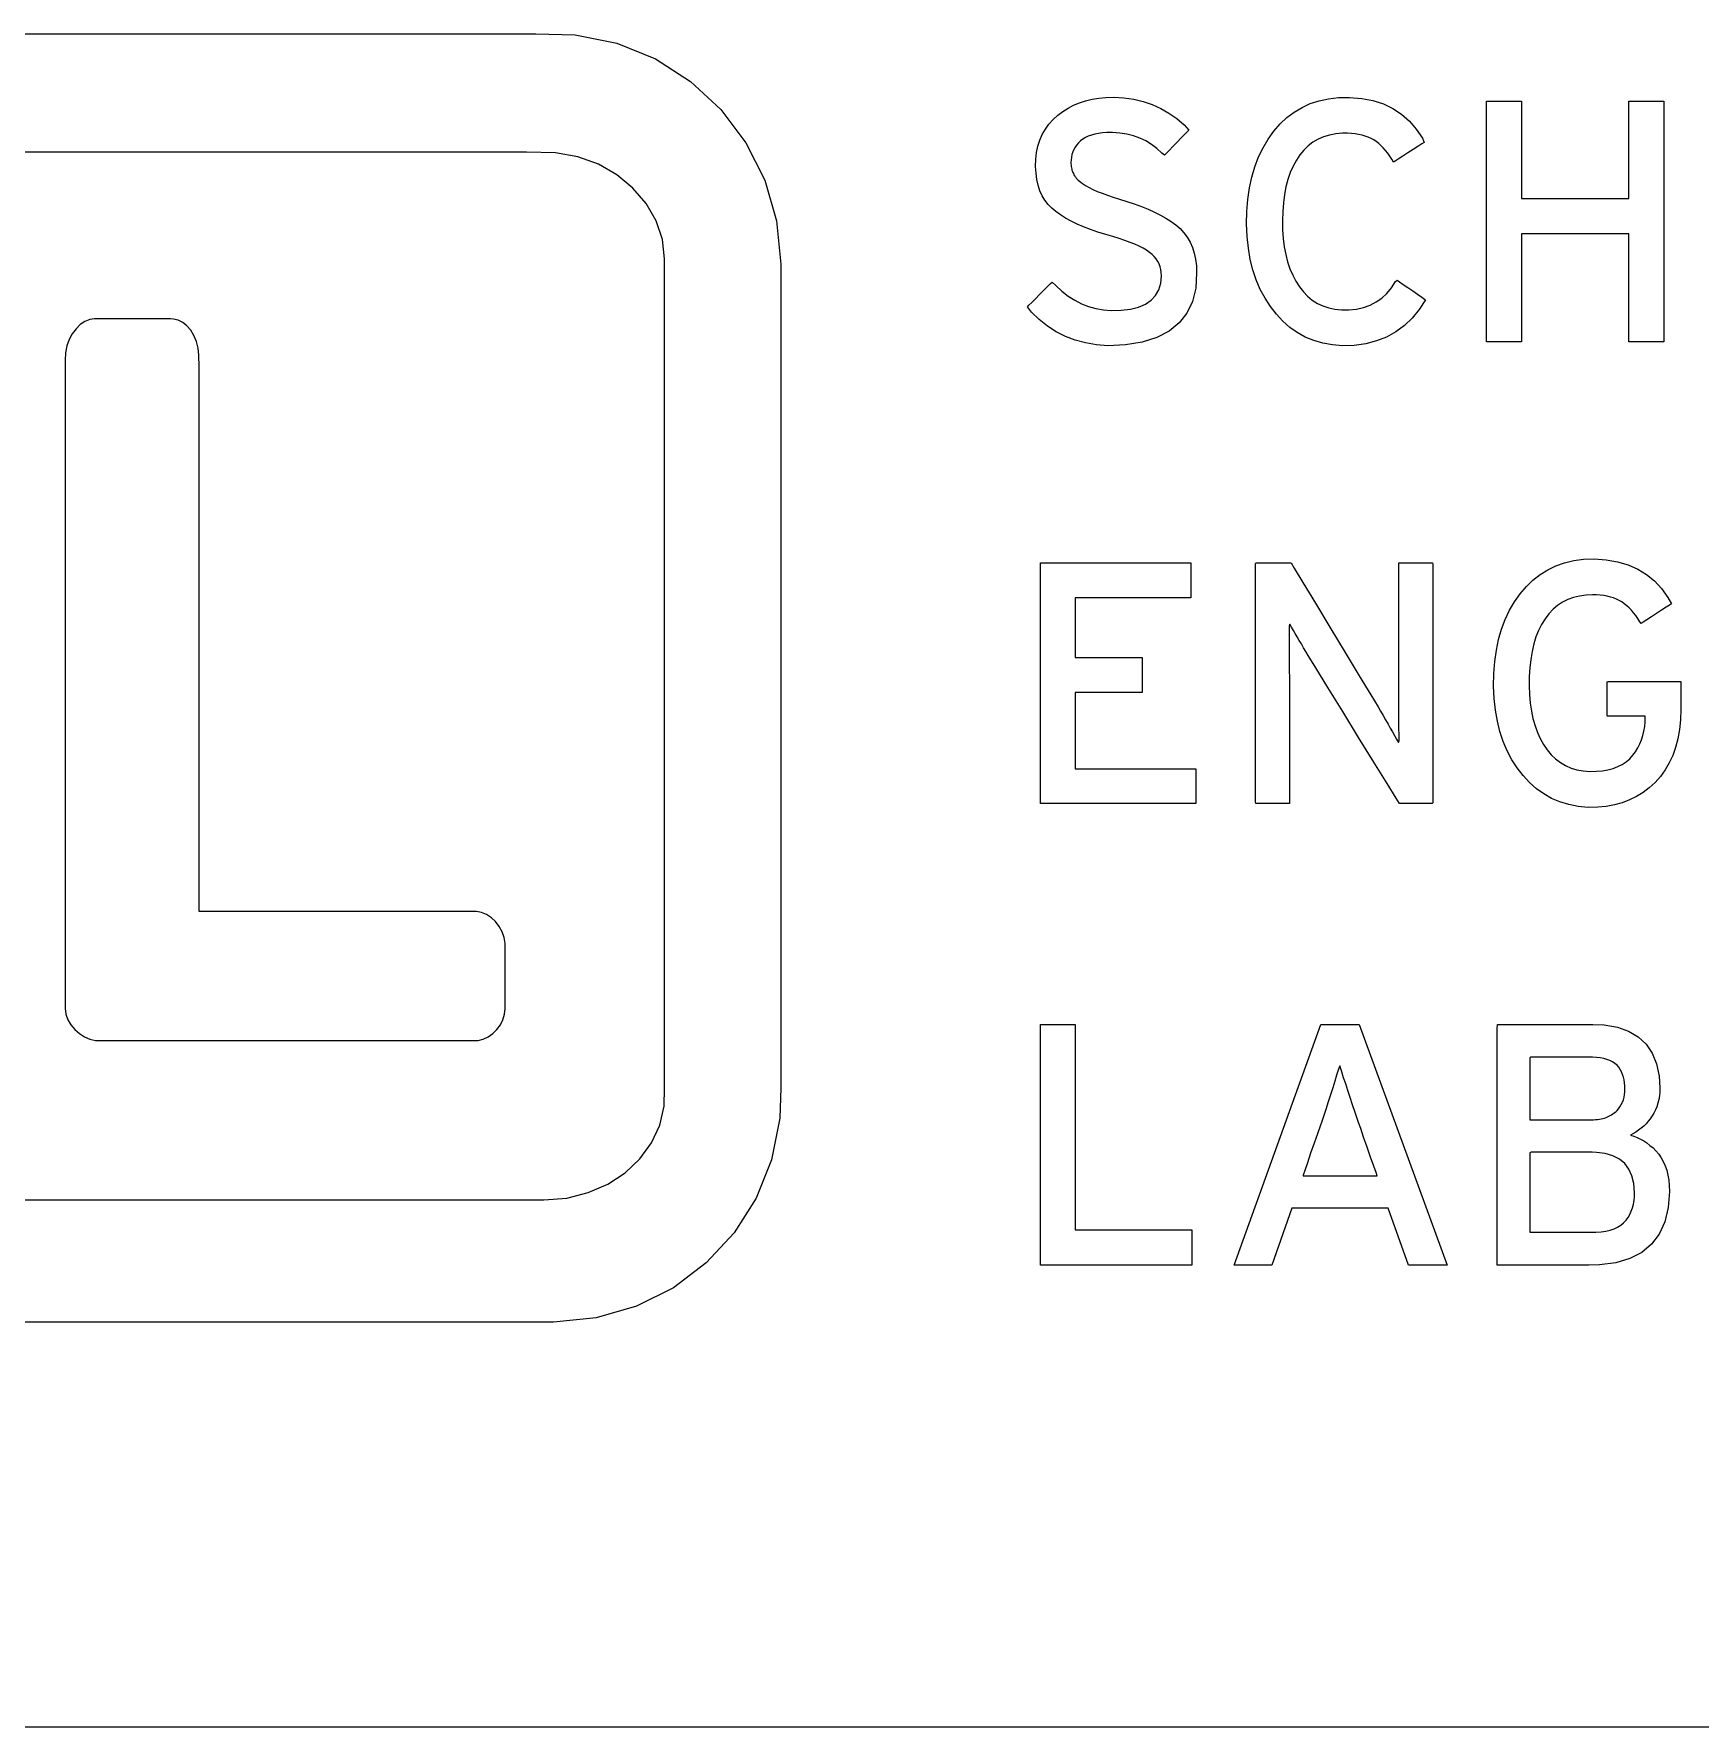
# Model space of a CAD drawing. Extents: x 1 to 47.7, y 0.2 to 35.
# Drawn here: x 20.274 to 20.837, y 16.929 to 17.501 of the extents above; entities that cross this region are included whole.
import ezdxf

# ---------------------------------------------------------------- set-up
doc = ezdxf.new("R2010")
doc.units = 0
doc.header["$MEASUREMENT"] = 0
doc.layers.add('4_2__4U__FRONT_PANEL_W_24_', color=7, linetype='CONTINUOUS')
doc.layers.add('5_1___24__TARGET_LEDS___12', color=7, linetype='CONTINUOUS')

msp = doc.modelspace()

# ---------------------------------------------------------------- linework, layer by layer
at = {"layer": '4_2__4U__FRONT_PANEL_W_24_'}
for points in [[(20.22902, 17.50087), (20.32496, 17.50087), (20.40045, 17.50087), (20.4438, 17.50087), (20.45709, 17.50051), (20.47117, 17.49771), (20.48425, 17.49238), (20.49606, 17.4848), (20.50633, 17.47526), (20.51479, 17.46403), (20.52116, 17.45141), (20.52519, 17.43766), (20.52659, 17.42308), (20.52659, 17.41231), (20.52659, 17.38368), (20.52659, 17.34269), (20.52659, 17.29482), (20.52659, 17.24558), (20.52659, 17.20046), (20.52659, 17.16496), (20.52659, 17.14458), (20.52623, 17.13441), (20.52348, 17.12033), (20.51825, 17.10729), (20.5108, 17.09557), (20.50141, 17.08541), (20.49033, 17.07706), (20.47786, 17.07079), (20.46424, 17.06684), (20.44976, 17.06546), (20.42687, 17.06546), (20.36599, 17.06546), (20.27881, 17.06546), (20.17702, 17.06546)], [(20.81322, 17.39674), (20.81322, 17.43327), (20.7769, 17.43327), (20.7769, 17.39674), (20.7651, 17.39674), (20.7651, 17.47814), (20.7769, 17.47814), (20.7769, 17.44519), (20.81322, 17.44519), (20.81322, 17.47814), (20.82502, 17.47814), (20.82502, 17.39674), (20.81322, 17.39674)], [(20.17798, 17.10672), (20.27821, 17.10672), (20.36405, 17.10672), (20.424, 17.10672), (20.44654, 17.10672), (20.45427, 17.10736), (20.46153, 17.10919), (20.46816, 17.11208), (20.47402, 17.11593), (20.47899, 17.12061), (20.48292, 17.12599), (20.48568, 17.13197), (20.48712, 17.13841), (20.48731, 17.1446), (20.48731, 17.1651), (20.48731, 17.20082), (20.48731, 17.24622), (20.48731, 17.29577), (20.48731, 17.34393), (20.48731, 17.38518), (20.48731, 17.41398), (20.48731, 17.42481), (20.48657, 17.43141), (20.48445, 17.4377), (20.48109, 17.44353), (20.47663, 17.44876), (20.47119, 17.45324), (20.46493, 17.45682), (20.45797, 17.45935), (20.45046, 17.46069), (20.44066, 17.46086), (20.39798, 17.46086), (20.32365, 17.46086), (20.22917, 17.46086)], [(20.61433, 17.24069), (20.61433, 17.3221), (20.66514, 17.3221), (20.66514, 17.31029), (20.62613, 17.31029), (20.62613, 17.29005), (20.64878, 17.29005), (20.64878, 17.27825), (20.62613, 17.27825), (20.62613, 17.2525), (20.66684, 17.2525), (20.66684, 17.24069), (20.61433, 17.24069)], [(20.61433, 17.08465), (20.61433, 17.16606), (20.62613, 17.16606), (20.62613, 17.09657), (20.66546, 17.09657), (20.66546, 17.08465), (20.61433, 17.08465)], [(20.7387, 17.08465), (20.73188, 17.10397), (20.69928, 17.10397), (20.69252, 17.08465), (20.67985, 17.08465), (20.70916, 17.16606), (20.72212, 17.16606), (20.75177, 17.08465), (20.7387, 17.08465)], [(20.86228, 16.92852), (20.81267, 16.92852), (20.76398, 16.92852), (20.71624, 16.92852), (20.66949, 16.92852), (20.62376, 16.92852), (20.57907, 16.92852), (20.53545, 16.92852), (20.49295, 16.92852), (20.45158, 16.92852), (20.41138, 16.92852), (20.37238, 16.92852), (20.33461, 16.92852), (20.29811, 16.92852), (20.26289, 16.92852)]]:
    msp.add_lwpolyline(points, dxfattribs=at)
for points in [[(20.66714, 17.42011), (20.66681, 17.41497), (20.66572, 17.41043), (20.66386, 17.40649), (20.66123, 17.40315), (20.65784, 17.40041), (20.65369, 17.39826), (20.64877, 17.39671), (20.64309, 17.39576), (20.63717, 17.39545), (20.63329, 17.39576), (20.6296, 17.39639), (20.62609, 17.39734), (20.62277, 17.3986), (20.61964, 17.40019), (20.6167, 17.40209), (20.61394, 17.40431), (20.61138, 17.40685), (20.60992, 17.40863), (20.61044, 17.40914), (20.6114, 17.4101), (20.61267, 17.41136), (20.61408, 17.41277), (20.6155, 17.41419), (20.61678, 17.41546), (20.61776, 17.41644), (20.6183, 17.41698), (20.6195, 17.41583), (20.62156, 17.41392), (20.62369, 17.41226), (20.62592, 17.41083), (20.62822, 17.40965), (20.6306, 17.40872), (20.63307, 17.40802), (20.63561, 17.40757), (20.63824, 17.40737), (20.64158, 17.40744), (20.64476, 17.40783), (20.64752, 17.40852), (20.64986, 17.40952), (20.65177, 17.41083), (20.65327, 17.41244), (20.65434, 17.41436), (20.65499, 17.41658), (20.65522, 17.41911), (20.65518, 17.42023), (20.65503, 17.42122), (20.65479, 17.42218), (20.65445, 17.42309), (20.65401, 17.42396), (20.65347, 17.42479), (20.65283, 17.42557), (20.65208, 17.42631), (20.65123, 17.42701), (20.65021, 17.42771), (20.64904, 17.42839), (20.64772, 17.42907), (20.64625, 17.42974), (20.64462, 17.4304), (20.64285, 17.43106), (20.64093, 17.43171), (20.63885, 17.43235), (20.63646, 17.43304), (20.63378, 17.43386), (20.63127, 17.43472), (20.62892, 17.43563), (20.62673, 17.43658), (20.6247, 17.43757), (20.62283, 17.43861), (20.62112, 17.43969), (20.61958, 17.44081), (20.61819, 17.44196), (20.61695, 17.44322), (20.61587, 17.44462), (20.61495, 17.44617), (20.61419, 17.44786), (20.61359, 17.4497), (20.61314, 17.45169), (20.61286, 17.45382), (20.61273, 17.45609), (20.6128, 17.45847), (20.61306, 17.46075), (20.61351, 17.46292), (20.61415, 17.46496), (20.61498, 17.46689), (20.616, 17.4687), (20.61722, 17.47038), (20.61862, 17.47196), (20.62022, 17.47341), (20.6219, 17.47467), (20.62368, 17.47578), (20.62556, 17.47675), (20.62754, 17.47756), (20.62963, 17.47823), (20.63182, 17.47876), (20.63411, 17.47914), (20.6365, 17.47937), (20.63909, 17.47945), (20.64256, 17.47926), (20.64588, 17.47879), (20.64906, 17.47804), (20.6521, 17.47701), (20.65501, 17.4757), (20.65777, 17.47411), (20.66039, 17.47225), (20.66288, 17.4701), (20.66454, 17.46837), (20.66408, 17.4679), (20.66317, 17.46695), (20.66194, 17.46568), (20.66055, 17.46424), (20.65914, 17.46278), (20.65786, 17.46146), (20.65686, 17.46042), (20.65628, 17.45982), (20.65542, 17.46055), (20.6537, 17.46212), (20.65188, 17.4635), (20.64994, 17.46467), (20.6479, 17.46564), (20.64575, 17.46641), (20.64349, 17.46698), (20.64113, 17.46735), (20.63865, 17.46752), (20.63679, 17.4675), (20.63534, 17.46739), (20.63399, 17.46721), (20.63273, 17.46697), (20.63157, 17.46666), (20.6305, 17.46628), (20.62954, 17.46583), (20.62866, 17.46531), (20.62789, 17.46472), (20.6272, 17.46405), (20.6266, 17.46334), (20.62608, 17.46259), (20.62564, 17.46181), (20.62528, 17.46099), (20.625, 17.46013), (20.6248, 17.45924), (20.62469, 17.45831), (20.62465, 17.45737), (20.62466, 17.4569), (20.62469, 17.45644), (20.62474, 17.456), (20.62481, 17.45558), (20.6249, 17.45517), (20.62501, 17.45477), (20.62514, 17.45439), (20.62529, 17.45402), (20.62547, 17.45366), (20.62566, 17.45327), (20.6259, 17.45289), (20.62616, 17.45252), (20.62646, 17.45215), (20.62679, 17.45178), (20.62715, 17.45142), (20.62754, 17.45106), (20.62797, 17.45071), (20.62861, 17.45024), (20.62961, 17.4496), (20.63076, 17.44895), (20.63208, 17.4483), (20.63355, 17.44764), (20.63518, 17.44698), (20.63697, 17.44631), (20.63892, 17.44564), (20.64103, 17.44496), (20.64351, 17.44421), (20.64605, 17.44338), (20.64846, 17.44251), (20.65073, 17.44158), (20.65287, 17.44062), (20.65487, 17.4396), (20.65674, 17.43854), (20.65848, 17.43743), (20.66009, 17.43628), (20.66154, 17.43504), (20.66283, 17.43367), (20.66396, 17.43215), (20.66491, 17.4305), (20.66569, 17.4287), (20.66631, 17.42676), (20.66676, 17.42468), (20.66704, 17.42246)], [(20.74451, 17.411), (20.74237, 17.40769), (20.73999, 17.40478), (20.73735, 17.40227), (20.73446, 17.40014), (20.73132, 17.39841), (20.72793, 17.39707), (20.72428, 17.39613), (20.72039, 17.39558), (20.71643, 17.39546), (20.71302, 17.39575), (20.70979, 17.39634), (20.70673, 17.39722), (20.70385, 17.3984), (20.70115, 17.39988), (20.69862, 17.40166), (20.69627, 17.40373), (20.6941, 17.4061), (20.69207, 17.40871), (20.69025, 17.4115), (20.68865, 17.41449), (20.68729, 17.41768), (20.68617, 17.42107), (20.68528, 17.42466), (20.68462, 17.42844), (20.6842, 17.43243), (20.68401, 17.43661), (20.6841, 17.44086), (20.68442, 17.44493), (20.68499, 17.4488), (20.68578, 17.45248), (20.68682, 17.45597), (20.68808, 17.45927), (20.68958, 17.46237), (20.69132, 17.46527), (20.69328, 17.46798), (20.69538, 17.47043), (20.69766, 17.47258), (20.70012, 17.47445), (20.70275, 17.47601), (20.70556, 17.47729), (20.70854, 17.47827), (20.7117, 17.47896), (20.71504, 17.47935), (20.71881, 17.47942), (20.72292, 17.47907), (20.72674, 17.47832), (20.73026, 17.47719), (20.73349, 17.47565), (20.73642, 17.47373), (20.73906, 17.47141), (20.74139, 17.46871), (20.74344, 17.4656), (20.74403, 17.46416), (20.74325, 17.46366), (20.74194, 17.46282), (20.7403, 17.46176), (20.73852, 17.46061), (20.73679, 17.45949), (20.73528, 17.45852), (20.7342, 17.45782), (20.73372, 17.45751), (20.73312, 17.45848), (20.73243, 17.45953), (20.73171, 17.46052), (20.73098, 17.46144), (20.73023, 17.4623), (20.72946, 17.46308), (20.72868, 17.4638), (20.72787, 17.46445), (20.72704, 17.46504), (20.72612, 17.46553), (20.72515, 17.46597), (20.72412, 17.46634), (20.72304, 17.46665), (20.7219, 17.4669), (20.72071, 17.46709), (20.71946, 17.46722), (20.71816, 17.46729), (20.71642, 17.46727), (20.71416, 17.46707), (20.71204, 17.46666), (20.71005, 17.46605), (20.70819, 17.46523), (20.70646, 17.46422), (20.70487, 17.463), (20.7034, 17.46159), (20.70206, 17.45997), (20.70084, 17.45813), (20.69975, 17.45613), (20.6988, 17.45396), (20.698, 17.45164), (20.69734, 17.44916), (20.69682, 17.44653), (20.69645, 17.44373), (20.69622, 17.44078), (20.69614, 17.43768), (20.69621, 17.43459), (20.69641, 17.43166), (20.69677, 17.42888), (20.69726, 17.42625), (20.6979, 17.42378), (20.69869, 17.42146), (20.69962, 17.41929), (20.70069, 17.41728), (20.7019, 17.41541), (20.70321, 17.41368), (20.70466, 17.41217), (20.70624, 17.41087), (20.70795, 17.40979), (20.7098, 17.40892), (20.71177, 17.40827), (20.71387, 17.40783), (20.71611, 17.40761), (20.7186, 17.40761), (20.72115, 17.40787), (20.72354, 17.40839), (20.72576, 17.40919), (20.72781, 17.41025), (20.72969, 17.41157), (20.73142, 17.41317), (20.73297, 17.41503), (20.73436, 17.41716), (20.7349, 17.41764), (20.73571, 17.41708), (20.73698, 17.4162), (20.73855, 17.41512), (20.74022, 17.41396), (20.74183, 17.41285), (20.7432, 17.4119), (20.74415, 17.41124)], [(20.28475, 17.17142), (20.28499, 17.16948), (20.28565, 17.16762), (20.28668, 17.16589), (20.288, 17.16433), (20.28955, 17.16299), (20.29127, 17.1619), (20.29308, 17.16111), (20.29493, 17.16066), (20.29669, 17.16057), (20.30423, 17.16057), (20.3188, 17.16057), (20.33804, 17.16057), (20.35962, 17.16057), (20.3812, 17.16057), (20.40045, 17.16057), (20.41501, 17.16057), (20.42255, 17.16057), (20.42429, 17.16066), (20.42604, 17.16111), (20.42772, 17.1619), (20.42927, 17.16299), (20.43065, 17.16433), (20.43181, 17.16589), (20.43269, 17.16762), (20.43326, 17.16948), (20.43346, 17.17142), (20.43346, 17.1722), (20.43346, 17.17429), (20.43346, 17.17729), (20.43346, 17.18082), (20.43346, 17.18447), (20.43346, 17.18787), (20.43346, 17.19061), (20.43346, 17.1923), (20.43344, 17.19337), (20.43311, 17.19544), (20.43243, 17.1974), (20.43145, 17.1992), (20.43021, 17.20079), (20.42877, 17.20213), (20.42717, 17.20318), (20.42546, 17.2039), (20.42369, 17.20425), (20.42153, 17.20427), (20.41409, 17.20427), (20.40207, 17.20427), (20.3872, 17.20427), (20.37117, 17.20427), (20.35572, 17.20427), (20.34256, 17.20427), (20.3334, 17.20427), (20.32997, 17.20427), (20.32997, 17.21117), (20.32997, 17.22958), (20.32997, 17.25603), (20.32997, 17.28708), (20.32997, 17.31929), (20.32997, 17.34919), (20.32997, 17.37334), (20.32997, 17.38829), (20.32995, 17.39227), (20.32967, 17.39465), (20.32909, 17.39688), (20.32823, 17.3989), (20.32716, 17.40068), (20.32589, 17.40217), (20.32447, 17.40333), (20.32295, 17.40412), (20.32135, 17.40449), (20.32036, 17.40452), (20.31827, 17.40452), (20.3149, 17.40452), (20.31072, 17.40452), (20.30622, 17.40452), (20.30188, 17.40452), (20.29819, 17.40452), (20.29562, 17.40452), (20.29465, 17.40452), (20.29302, 17.40429), (20.29139, 17.40364), (20.28983, 17.4026), (20.28839, 17.40121), (20.28712, 17.39952), (20.28606, 17.39758), (20.28529, 17.39542), (20.28484, 17.39308), (20.28475, 17.39059), (20.28475, 17.37878), (20.28475, 17.35598), (20.28475, 17.32585), (20.28475, 17.29205), (20.28475, 17.25826), (20.28475, 17.22813), (20.28475, 17.20533), (20.28475, 17.19352), (20.28475, 17.1923), (20.28475, 17.19061), (20.28475, 17.18787), (20.28475, 17.18447), (20.28475, 17.18082), (20.28475, 17.17729), (20.28475, 17.17429), (20.28475, 17.1722)], [(20.73569, 17.24069), (20.73455, 17.24255), (20.73148, 17.24752), (20.72708, 17.25468), (20.7219, 17.26309), (20.71652, 17.27183), (20.7115, 17.27998), (20.70742, 17.2866), (20.70485, 17.29078), (20.70403, 17.29213), (20.70327, 17.2934), (20.70253, 17.29464), (20.70181, 17.29584), (20.70112, 17.29701), (20.70046, 17.29814), (20.69982, 17.29924), (20.6992, 17.3003), (20.69861, 17.30132), (20.69837, 17.30066), (20.69837, 17.2987), (20.69837, 17.29668), (20.69838, 17.2946), (20.69839, 17.29245), (20.69841, 17.29025), (20.69842, 17.28797), (20.69845, 17.28564), (20.69847, 17.28324), (20.69847, 17.28175), (20.69847, 17.27796), (20.69847, 17.27226), (20.69847, 17.26541), (20.69847, 17.25817), (20.69847, 17.25132), (20.69847, 17.24562), (20.69847, 17.24183), (20.69847, 17.24069), (20.69793, 17.24069), (20.69674, 17.24069), (20.69508, 17.24069), (20.69317, 17.24069), (20.69121, 17.24069), (20.68942, 17.24069), (20.688, 17.24069), (20.68716, 17.24069), (20.68701, 17.24126), (20.68701, 17.24654), (20.68701, 17.25613), (20.68701, 17.26858), (20.68701, 17.2824), (20.68701, 17.29611), (20.68701, 17.30824), (20.68701, 17.31731), (20.68701, 17.32185), (20.68724, 17.3221), (20.68823, 17.3221), (20.68979, 17.3221), (20.69171, 17.3221), (20.69377, 17.3221), (20.69576, 17.3221), (20.69745, 17.3221), (20.69862, 17.3221), (20.69906, 17.3221), (20.70015, 17.32029), (20.70307, 17.31545), (20.70727, 17.30849), (20.71221, 17.30031), (20.71734, 17.2918), (20.72212, 17.28387), (20.72601, 17.27743), (20.72846, 17.27336), (20.72929, 17.27197), (20.73017, 17.27046), (20.73102, 17.269), (20.73183, 17.26759), (20.7326, 17.26624), (20.73334, 17.26494), (20.73404, 17.26369), (20.7347, 17.26249), (20.73533, 17.26135), (20.73557, 17.262), (20.73555, 17.26402), (20.73553, 17.26609), (20.73551, 17.26822), (20.7355, 17.27041), (20.73549, 17.27266), (20.73548, 17.27496), (20.73548, 17.27732), (20.73548, 17.27974), (20.73548, 17.28122), (20.73548, 17.285), (20.73548, 17.29067), (20.73548, 17.29749), (20.73548, 17.3047), (20.73548, 17.31152), (20.73548, 17.31719), (20.73548, 17.32096), (20.73548, 17.3221), (20.73602, 17.3221), (20.73721, 17.3221), (20.73887, 17.3221), (20.74078, 17.3221), (20.74274, 17.3221), (20.74453, 17.3221), (20.74595, 17.3221), (20.7468, 17.3221), (20.74694, 17.32153), (20.74694, 17.31626), (20.74694, 17.30666), (20.74694, 17.29421), (20.74694, 17.2804), (20.74694, 17.26668), (20.74694, 17.25455), (20.74694, 17.24548), (20.74694, 17.24095), (20.74672, 17.24069), (20.7458, 17.24069), (20.74434, 17.24069), (20.74255, 17.24069), (20.74062, 17.24069), (20.73877, 17.24069), (20.7372, 17.24069), (20.7361, 17.24069)], [(20.83081, 17.27256), (20.83068, 17.26906), (20.83035, 17.26576), (20.8298, 17.26264), (20.82904, 17.25971), (20.82806, 17.25697), (20.82688, 17.25442), (20.82549, 17.25205), (20.82389, 17.24987), (20.82209, 17.24787), (20.82014, 17.24605), (20.81805, 17.24445), (20.81583, 17.24307), (20.81347, 17.24191), (20.81098, 17.24096), (20.80835, 17.24024), (20.80558, 17.23974), (20.80269, 17.23945), (20.7995, 17.23943), (20.79614, 17.23975), (20.79296, 17.24037), (20.78994, 17.24127), (20.78711, 17.24246), (20.78444, 17.24395), (20.78195, 17.24573), (20.77963, 17.24779), (20.77748, 17.25015), (20.77548, 17.25275), (20.77368, 17.25553), (20.77211, 17.2585), (20.77077, 17.26167), (20.76965, 17.26502), (20.76877, 17.26858), (20.76811, 17.27233), (20.76769, 17.27627), (20.7675, 17.28041), (20.76757, 17.28463), (20.76788, 17.28868), (20.76843, 17.29253), (20.7692, 17.29619), (20.77021, 17.29966), (20.77144, 17.30294), (20.7729, 17.30603), (20.7746, 17.30893), (20.77652, 17.31164), (20.77858, 17.3141), (20.78082, 17.31627), (20.78323, 17.31816), (20.78581, 17.31976), (20.78857, 17.32106), (20.7915, 17.32208), (20.7946, 17.32281), (20.79788, 17.32326), (20.80144, 17.3234), (20.80557, 17.32312), (20.80942, 17.32246), (20.81297, 17.32142), (20.81624, 17.31999), (20.81921, 17.31817), (20.82189, 17.31597), (20.82428, 17.31338), (20.82638, 17.3104), (20.82758, 17.30817), (20.82699, 17.30779), (20.82583, 17.30705), (20.8243, 17.30607), (20.82258, 17.30496), (20.82084, 17.30384), (20.81927, 17.30284), (20.81805, 17.30205), (20.81736, 17.30161), (20.81693, 17.30214), (20.81624, 17.30322), (20.81554, 17.30422), (20.81481, 17.30516), (20.81407, 17.30604), (20.8133, 17.30684), (20.8125, 17.30758), (20.81169, 17.30826), (20.81086, 17.30887), (20.80998, 17.30937), (20.80904, 17.30981), (20.80804, 17.31019), (20.80699, 17.31051), (20.80589, 17.31077), (20.80474, 17.31098), (20.80353, 17.31113), (20.80227, 17.31122), (20.80095, 17.31125), (20.79875, 17.31115), (20.79658, 17.31084), (20.79453, 17.31034), (20.79261, 17.30964), (20.79082, 17.30875), (20.78915, 17.30765), (20.78761, 17.30636), (20.78619, 17.30487), (20.7849, 17.30317), (20.78374, 17.30127), (20.78271, 17.29921), (20.78183, 17.29701), (20.78109, 17.29464), (20.78049, 17.29212), (20.78004, 17.28945), (20.77972, 17.28663), (20.77955, 17.28365), (20.77952, 17.28054), (20.77963, 17.27753), (20.77989, 17.27467), (20.78028, 17.27196), (20.78082, 17.26941), (20.7815, 17.267), (20.78232, 17.26475), (20.78328, 17.26265), (20.78439, 17.26069), (20.78563, 17.25887), (20.78699, 17.25722), (20.78848, 17.25577), (20.79009, 17.25454), (20.79183, 17.25352), (20.7937, 17.25271), (20.79569, 17.25211), (20.79781, 17.25173), (20.80005, 17.25155), (20.80224, 17.2516), (20.80426, 17.25179), (20.80614, 17.25213), (20.80789, 17.2526), (20.80949, 17.25321), (20.81097, 17.25395), (20.8123, 17.25483), (20.81351, 17.25585), (20.81457, 17.25701), (20.81547, 17.25824), (20.81625, 17.25953), (20.81692, 17.26087), (20.8175, 17.26226), (20.81796, 17.2637), (20.81833, 17.26519), (20.81858, 17.26674), (20.81873, 17.26833), (20.81878, 17.2699), (20.81878, 17.26991), (20.81878, 17.26995), (20.81878, 17.26999), (20.81878, 17.27005), (20.81878, 17.2701), (20.81878, 17.27016), (20.81878, 17.2702), (20.81878, 17.27023), (20.81875, 17.27024), (20.81809, 17.27024), (20.81671, 17.27024), (20.81484, 17.27024), (20.8127, 17.27024), (20.81053, 17.27024), (20.80855, 17.27024), (20.80698, 17.27024), (20.80605, 17.27024), (20.8059, 17.27032), (20.8059, 17.27106), (20.8059, 17.27241), (20.8059, 17.27417), (20.8059, 17.27613), (20.8059, 17.27808), (20.8059, 17.27983), (20.8059, 17.28116), (20.8059, 17.28187), (20.80625, 17.28193), (20.80811, 17.28193), (20.81119, 17.28193), (20.81506, 17.28193), (20.81926, 17.28193), (20.82338, 17.28193), (20.82696, 17.28193), (20.82957, 17.28193), (20.83078, 17.28193), (20.83081, 17.28171), (20.83081, 17.28091), (20.83081, 17.27968), (20.83081, 17.27819), (20.83081, 17.2766), (20.83081, 17.27508), (20.83081, 17.27379), (20.83081, 17.27289)], [(20.82697, 17.10961), (20.82654, 17.10412), (20.82538, 17.09931), (20.8235, 17.09518), (20.82091, 17.09173), (20.81759, 17.08896), (20.81356, 17.08688), (20.8088, 17.08548), (20.80333, 17.08476), (20.79974, 17.08465), (20.79761, 17.08465), (20.79378, 17.08465), (20.78885, 17.08465), (20.78342, 17.08465), (20.77809, 17.08465), (20.77346, 17.08465), (20.77013, 17.08465), (20.76869, 17.08465), (20.76868, 17.0871), (20.76868, 17.0948), (20.76868, 17.10623), (20.76868, 17.11982), (20.76868, 17.13402), (20.76868, 17.14726), (20.76868, 17.15799), (20.76868, 17.16465), (20.76882, 17.16606), (20.77079, 17.16606), (20.77459, 17.16606), (20.7796, 17.16606), (20.7852, 17.16606), (20.79075, 17.16606), (20.79566, 17.16606), (20.79929, 17.16606), (20.80102, 17.16606), (20.80492, 17.16586), (20.80933, 17.16511), (20.81315, 17.16378), (20.81638, 17.16188), (20.81903, 17.15941), (20.82108, 17.15636), (20.82255, 17.15275), (20.82344, 17.14856), (20.82372, 17.1446), (20.82366, 17.14322), (20.82353, 17.14189), (20.82332, 17.14062), (20.82303, 17.13941), (20.82267, 17.13825), (20.82223, 17.13715), (20.82171, 17.1361), (20.82112, 17.13511), (20.82047, 17.13418), (20.81977, 17.13331), (20.81903, 17.13249), (20.81823, 17.13171), (20.81739, 17.13098), (20.8165, 17.1303), (20.81556, 17.12967), (20.81457, 17.12908), (20.81378, 17.12857), (20.81494, 17.12825), (20.81607, 17.12782), (20.81718, 17.12731), (20.81827, 17.12669), (20.81933, 17.12598), (20.82036, 17.12518), (20.82138, 17.12428), (20.82236, 17.12328), (20.82331, 17.12218), (20.82414, 17.12098), (20.82487, 17.11967), (20.82549, 17.11826), (20.826, 17.11674), (20.82641, 17.11512), (20.8267, 17.11339), (20.82689, 17.11155)], [(20.8119, 17.14424), (20.81187, 17.1453), (20.81177, 17.14632), (20.81161, 17.1473), (20.81138, 17.14824), (20.81109, 17.14913), (20.81073, 17.14998), (20.8103, 17.15079), (20.80981, 17.15155), (20.80922, 17.15225), (20.80849, 17.15285), (20.80768, 17.15338), (20.80678, 17.15383), (20.8058, 17.15421), (20.80472, 17.1545), (20.80356, 17.15472), (20.8023, 17.15486), (20.80096, 17.15493), (20.80015, 17.15493), (20.798, 17.15493), (20.79491, 17.15493), (20.79131, 17.15493), (20.78761, 17.15493), (20.78422, 17.15493), (20.78154, 17.15493), (20.78001, 17.15493), (20.7798, 17.15472), (20.7798, 17.15319), (20.7798, 17.15053), (20.7798, 17.14715), (20.7798, 17.14345), (20.7798, 17.13986), (20.7798, 17.13679), (20.7798, 17.13464), (20.7798, 17.13384), (20.78061, 17.13384), (20.78276, 17.13384), (20.78585, 17.13384), (20.78945, 17.13384), (20.79315, 17.13384), (20.79655, 17.13384), (20.79922, 17.13384), (20.80075, 17.13384), (20.80131, 17.13384), (20.802, 17.13387), (20.80266, 17.13392), (20.80329, 17.134), (20.80389, 17.13411), (20.80447, 17.13424), (20.80502, 17.13441), (20.80554, 17.13459), (20.80603, 17.13481), (20.8065, 17.13503), (20.80695, 17.13526), (20.80738, 17.13551), (20.80779, 17.13578), (20.80819, 17.13605), (20.80856, 17.13635), (20.80892, 17.13665), (20.80926, 17.13697), (20.80971, 17.13748), (20.81022, 17.1382), (20.81067, 17.13895), (20.81105, 17.13974), (20.81136, 17.14057), (20.8116, 17.14143), (20.81177, 17.14233), (20.81187, 17.14327)], [(20.7216, 17.13362), (20.72069, 17.1363), (20.71983, 17.13886), (20.71901, 17.14132), (20.71824, 17.14368), (20.71751, 17.14592), (20.71682, 17.14805), (20.71618, 17.15008), (20.71558, 17.152), (20.71504, 17.15088), (20.71446, 17.14891), (20.71382, 17.14682), (20.71314, 17.14462), (20.7124, 17.14229), (20.71161, 17.13985), (20.71077, 17.13729), (20.70987, 17.13461), (20.7094, 17.13322), (20.70886, 17.13165), (20.70796, 17.12907), (20.70685, 17.12588), (20.70567, 17.12249), (20.70456, 17.1193), (20.70366, 17.11671), (20.70312, 17.11515), (20.70319, 17.11486), (20.70497, 17.11486), (20.70821, 17.11486), (20.71239, 17.11486), (20.71695, 17.11486), (20.72135, 17.11486), (20.72504, 17.11486), (20.72747, 17.11486), (20.72813, 17.1149), (20.72776, 17.11595), (20.72698, 17.11819), (20.72593, 17.1212), (20.72475, 17.12458), (20.72359, 17.12793), (20.72258, 17.13082), (20.72187, 17.13285)], [(20.81515, 17.10927), (20.8149, 17.11228), (20.81426, 17.11492), (20.81323, 17.11717), (20.81182, 17.11905), (20.81001, 17.12055), (20.80782, 17.12167), (20.80523, 17.12242), (20.80226, 17.12279), (20.80079, 17.12283), (20.79895, 17.12283), (20.79601, 17.12283), (20.7924, 17.12283), (20.78857, 17.12283), (20.78497, 17.12283), (20.78202, 17.12283), (20.78019, 17.12283), (20.7798, 17.1227), (20.7798, 17.12097), (20.7798, 17.11766), (20.7798, 17.11331), (20.7798, 17.10849), (20.7798, 17.10377), (20.7798, 17.0997), (20.7798, 17.09685), (20.7798, 17.09578), (20.78064, 17.09578), (20.78286, 17.09578), (20.78602, 17.09578), (20.78969, 17.09578), (20.79344, 17.09578), (20.79682, 17.09578), (20.79941, 17.09578), (20.80075, 17.09578), (20.80208, 17.0958), (20.80381, 17.09593), (20.80541, 17.09617), (20.80688, 17.09652), (20.80823, 17.09697), (20.80943, 17.09754), (20.81051, 17.09822), (20.81146, 17.099), (20.81226, 17.09989), (20.81294, 17.10082), (20.81352, 17.10182), (20.81402, 17.10289), (20.81442, 17.10403), (20.81474, 17.10524), (20.81497, 17.10652), (20.8151, 17.10786)]]:
    msp.add_lwpolyline(points, close=True, dxfattribs=at)
at = {"layer": '5_1___24__TARGET_LEDS___12'}
for points in [[(20.22902, 17.50087), (20.32496, 17.50087), (20.40045, 17.50087), (20.4438, 17.50087), (20.45709, 17.50051), (20.47117, 17.49771), (20.48425, 17.49238), (20.49606, 17.4848), (20.50633, 17.47526), (20.51479, 17.46403), (20.52116, 17.45141), (20.52519, 17.43766), (20.52659, 17.42308), (20.52659, 17.41231), (20.52659, 17.38368), (20.52659, 17.34269), (20.52659, 17.29482), (20.52659, 17.24558), (20.52659, 17.20046), (20.52659, 17.16496), (20.52659, 17.14458), (20.52623, 17.13441), (20.52348, 17.12033), (20.51825, 17.10729), (20.5108, 17.09557), (20.50141, 17.08541), (20.49033, 17.07706), (20.47786, 17.07079), (20.46424, 17.06684), (20.44976, 17.06546), (20.42687, 17.06546), (20.36599, 17.06546), (20.27881, 17.06546), (20.17702, 17.06546)], [(20.81322, 17.39674), (20.81322, 17.43327), (20.7769, 17.43327), (20.7769, 17.39674), (20.7651, 17.39674), (20.7651, 17.47814), (20.7769, 17.47814), (20.7769, 17.44519), (20.81322, 17.44519), (20.81322, 17.47814), (20.82502, 17.47814), (20.82502, 17.39674), (20.81322, 17.39674)], [(20.17798, 17.10672), (20.27821, 17.10672), (20.36405, 17.10672), (20.424, 17.10672), (20.44654, 17.10672), (20.45427, 17.10736), (20.46153, 17.10919), (20.46816, 17.11208), (20.47402, 17.11593), (20.47899, 17.12061), (20.48292, 17.12599), (20.48568, 17.13197), (20.48712, 17.13841), (20.48731, 17.1446), (20.48731, 17.1651), (20.48731, 17.20082), (20.48731, 17.24622), (20.48731, 17.29577), (20.48731, 17.34393), (20.48731, 17.38518), (20.48731, 17.41398), (20.48731, 17.42481), (20.48657, 17.43141), (20.48445, 17.4377), (20.48109, 17.44353), (20.47663, 17.44876), (20.47119, 17.45324), (20.46493, 17.45682), (20.45797, 17.45935), (20.45046, 17.46069), (20.44066, 17.46086), (20.39798, 17.46086), (20.32365, 17.46086), (20.22917, 17.46086)], [(20.61433, 17.24069), (20.61433, 17.3221), (20.66514, 17.3221), (20.66514, 17.31029), (20.62613, 17.31029), (20.62613, 17.29005), (20.64878, 17.29005), (20.64878, 17.27825), (20.62613, 17.27825), (20.62613, 17.2525), (20.66685, 17.2525), (20.66685, 17.24069), (20.61433, 17.24069)], [(20.61433, 17.08465), (20.61433, 17.16606), (20.62613, 17.16606), (20.62613, 17.09657), (20.66546, 17.09657), (20.66546, 17.08465), (20.61433, 17.08465)], [(20.7387, 17.08465), (20.73188, 17.10397), (20.69928, 17.10397), (20.69252, 17.08465), (20.67985, 17.08465), (20.70916, 17.16606), (20.72212, 17.16606), (20.75177, 17.08465), (20.7387, 17.08465)], [(20.86228, 16.92852), (20.81267, 16.92852), (20.76398, 16.92852), (20.71624, 16.92852), (20.66949, 16.92852), (20.62376, 16.92852), (20.57907, 16.92852), (20.53545, 16.92852), (20.49295, 16.92852), (20.45158, 16.92852), (20.41138, 16.92852), (20.37238, 16.92852), (20.33461, 16.92852), (20.29811, 16.92852), (20.26289, 16.92852)]]:
    msp.add_lwpolyline(points, dxfattribs=at)
for points in [[(20.66714, 17.42011), (20.66681, 17.41497), (20.66572, 17.41043), (20.66386, 17.40649), (20.66123, 17.40315), (20.65784, 17.40041), (20.65369, 17.39826), (20.64877, 17.39671), (20.64309, 17.39576), (20.63717, 17.39545), (20.63329, 17.39576), (20.6296, 17.39639), (20.62609, 17.39734), (20.62277, 17.3986), (20.61964, 17.40019), (20.6167, 17.40209), (20.61394, 17.40431), (20.61138, 17.40685), (20.60992, 17.40863), (20.61044, 17.40914), (20.6114, 17.4101), (20.61267, 17.41136), (20.61408, 17.41277), (20.6155, 17.41419), (20.61678, 17.41546), (20.61776, 17.41644), (20.6183, 17.41698), (20.6195, 17.41583), (20.62156, 17.41392), (20.6237, 17.41226), (20.62592, 17.41083), (20.62822, 17.40965), (20.6306, 17.40872), (20.63307, 17.40802), (20.63561, 17.40757), (20.63824, 17.40737), (20.64158, 17.40744), (20.64476, 17.40783), (20.64752, 17.40852), (20.64986, 17.40952), (20.65177, 17.41083), (20.65327, 17.41244), (20.65434, 17.41436), (20.65499, 17.41658), (20.65522, 17.41911), (20.65518, 17.42023), (20.65503, 17.42122), (20.65479, 17.42218), (20.65445, 17.42309), (20.65401, 17.42396), (20.65347, 17.42479), (20.65283, 17.42557), (20.65208, 17.42631), (20.65124, 17.42701), (20.65021, 17.42771), (20.64904, 17.42839), (20.64772, 17.42907), (20.64625, 17.42974), (20.64462, 17.4304), (20.64285, 17.43106), (20.64093, 17.43171), (20.63885, 17.43235), (20.63646, 17.43304), (20.63378, 17.43386), (20.63127, 17.43472), (20.62892, 17.43563), (20.62673, 17.43658), (20.6247, 17.43757), (20.62283, 17.43861), (20.62112, 17.43969), (20.61958, 17.44081), (20.61819, 17.44196), (20.61695, 17.44322), (20.61587, 17.44462), (20.61495, 17.44617), (20.61419, 17.44786), (20.61359, 17.4497), (20.61314, 17.45169), (20.61286, 17.45382), (20.61273, 17.45609), (20.6128, 17.45847), (20.61306, 17.46075), (20.61351, 17.46292), (20.61415, 17.46496), (20.61498, 17.46689), (20.616, 17.4687), (20.61722, 17.47038), (20.61862, 17.47196), (20.62022, 17.47341), (20.6219, 17.47467), (20.62368, 17.47578), (20.62556, 17.47675), (20.62754, 17.47756), (20.62963, 17.47823), (20.63182, 17.47876), (20.63411, 17.47914), (20.6365, 17.47937), (20.63909, 17.47945), (20.64256, 17.47926), (20.64588, 17.47879), (20.64906, 17.47804), (20.65211, 17.47701), (20.65501, 17.4757), (20.65777, 17.47411), (20.66039, 17.47225), (20.66288, 17.4701), (20.66454, 17.46837), (20.66408, 17.4679), (20.66317, 17.46695), (20.66194, 17.46568), (20.66055, 17.46424), (20.65914, 17.46278), (20.65786, 17.46146), (20.65686, 17.46042), (20.65628, 17.45982), (20.65542, 17.46055), (20.6537, 17.46212), (20.65188, 17.4635), (20.64994, 17.46467), (20.6479, 17.46564), (20.64575, 17.46641), (20.64349, 17.46698), (20.64113, 17.46735), (20.63865, 17.46752), (20.63679, 17.4675), (20.63534, 17.46739), (20.63399, 17.46721), (20.63273, 17.46697), (20.63157, 17.46666), (20.6305, 17.46628), (20.62954, 17.46583), (20.62866, 17.46531), (20.62789, 17.46472), (20.6272, 17.46405), (20.6266, 17.46334), (20.62608, 17.46259), (20.62564, 17.46181), (20.62528, 17.46099), (20.625, 17.46013), (20.6248, 17.45924), (20.62469, 17.45831), (20.62465, 17.45737), (20.62466, 17.4569), (20.62469, 17.45644), (20.62474, 17.456), (20.62481, 17.45558), (20.6249, 17.45517), (20.62501, 17.45477), (20.62514, 17.45439), (20.62529, 17.45402), (20.62547, 17.45366), (20.62567, 17.45327), (20.6259, 17.45289), (20.62616, 17.45252), (20.62646, 17.45215), (20.62679, 17.45178), (20.62715, 17.45142), (20.62754, 17.45106), (20.62797, 17.45071), (20.62861, 17.45024), (20.62961, 17.4496), (20.63076, 17.44895), (20.63208, 17.4483), (20.63355, 17.44764), (20.63518, 17.44698), (20.63697, 17.44631), (20.63892, 17.44564), (20.64103, 17.44496), (20.64351, 17.44421), (20.64605, 17.44338), (20.64846, 17.44251), (20.65073, 17.44158), (20.65287, 17.44062), (20.65487, 17.4396), (20.65674, 17.43854), (20.65848, 17.43743), (20.66009, 17.43628), (20.66154, 17.43504), (20.66283, 17.43367), (20.66396, 17.43215), (20.66491, 17.4305), (20.66569, 17.4287), (20.66631, 17.42676), (20.66676, 17.42468), (20.66704, 17.42246)], [(20.74451, 17.411), (20.74237, 17.40769), (20.73999, 17.40478), (20.73735, 17.40227), (20.73446, 17.40014), (20.73132, 17.39841), (20.72793, 17.39707), (20.72428, 17.39613), (20.72039, 17.39558), (20.71643, 17.39546), (20.71302, 17.39575), (20.70979, 17.39634), (20.70673, 17.39722), (20.70385, 17.3984), (20.70115, 17.39988), (20.69862, 17.40166), (20.69627, 17.40373), (20.6941, 17.4061), (20.69207, 17.40871), (20.69025, 17.4115), (20.68865, 17.41449), (20.68729, 17.41768), (20.68617, 17.42107), (20.68528, 17.42466), (20.68462, 17.42844), (20.6842, 17.43243), (20.68401, 17.43661), (20.6841, 17.44086), (20.68443, 17.44493), (20.68499, 17.4488), (20.68579, 17.45248), (20.68682, 17.45597), (20.68808, 17.45927), (20.68958, 17.46237), (20.69132, 17.46527), (20.69328, 17.46798), (20.69538, 17.47043), (20.69766, 17.47258), (20.70012, 17.47445), (20.70275, 17.47601), (20.70556, 17.47729), (20.70854, 17.47827), (20.71171, 17.47896), (20.71504, 17.47935), (20.71881, 17.47942), (20.72292, 17.47907), (20.72674, 17.47832), (20.73026, 17.47719), (20.73349, 17.47565), (20.73642, 17.47373), (20.73906, 17.47141), (20.74139, 17.46871), (20.74344, 17.4656), (20.74403, 17.46416), (20.74325, 17.46366), (20.74194, 17.46282), (20.7403, 17.46176), (20.73852, 17.46061), (20.73679, 17.45949), (20.73528, 17.45852), (20.7342, 17.45782), (20.73372, 17.45751), (20.73312, 17.45848), (20.73243, 17.45953), (20.73171, 17.46052), (20.73098, 17.46144), (20.73023, 17.4623), (20.72946, 17.46308), (20.72868, 17.4638), (20.72787, 17.46445), (20.72704, 17.46504), (20.72612, 17.46553), (20.72515, 17.46597), (20.72412, 17.46634), (20.72304, 17.46665), (20.7219, 17.4669), (20.72071, 17.46709), (20.71946, 17.46722), (20.71816, 17.46729), (20.71642, 17.46727), (20.71416, 17.46707), (20.71204, 17.46666), (20.71005, 17.46605), (20.70819, 17.46523), (20.70646, 17.46422), (20.70487, 17.463), (20.7034, 17.46159), (20.70206, 17.45997), (20.70084, 17.45813), (20.69975, 17.45613), (20.6988, 17.45396), (20.698, 17.45164), (20.69734, 17.44916), (20.69682, 17.44653), (20.69645, 17.44373), (20.69622, 17.44078), (20.69614, 17.43768), (20.69621, 17.43459), (20.69641, 17.43166), (20.69677, 17.42888), (20.69726, 17.42625), (20.6979, 17.42378), (20.69869, 17.42146), (20.69962, 17.41929), (20.70069, 17.41728), (20.7019, 17.41541), (20.70321, 17.41368), (20.70466, 17.41217), (20.70624, 17.41087), (20.70795, 17.40979), (20.7098, 17.40892), (20.71177, 17.40827), (20.71387, 17.40783), (20.71611, 17.40761), (20.7186, 17.40761), (20.72115, 17.40787), (20.72354, 17.40839), (20.72576, 17.40919), (20.72781, 17.41025), (20.72969, 17.41157), (20.73142, 17.41317), (20.73297, 17.41503), (20.73436, 17.41716), (20.7349, 17.41764), (20.73571, 17.41708), (20.73698, 17.4162), (20.73855, 17.41512), (20.74022, 17.41396), (20.74183, 17.41285), (20.7432, 17.4119), (20.74415, 17.41124)], [(20.28475, 17.17142), (20.28499, 17.16948), (20.28565, 17.16762), (20.28668, 17.16589), (20.288, 17.16433), (20.28955, 17.16299), (20.29127, 17.1619), (20.29308, 17.16111), (20.29493, 17.16066), (20.29669, 17.16057), (20.30423, 17.16057), (20.3188, 17.16057), (20.33804, 17.16057), (20.35962, 17.16057), (20.3812, 17.16057), (20.40045, 17.16057), (20.41501, 17.16057), (20.42255, 17.16057), (20.42429, 17.16066), (20.42604, 17.16111), (20.42772, 17.1619), (20.42927, 17.16299), (20.43065, 17.16433), (20.43181, 17.16589), (20.43269, 17.16762), (20.43326, 17.16948), (20.43346, 17.17142), (20.43346, 17.1722), (20.43346, 17.17429), (20.43346, 17.17729), (20.43346, 17.18082), (20.43346, 17.18447), (20.43346, 17.18787), (20.43346, 17.19061), (20.43346, 17.1923), (20.43344, 17.19337), (20.43311, 17.19544), (20.43243, 17.1974), (20.43145, 17.1992), (20.43021, 17.20079), (20.42877, 17.20213), (20.42717, 17.20318), (20.42546, 17.2039), (20.42369, 17.20425), (20.42153, 17.20427), (20.41409, 17.20427), (20.40207, 17.20427), (20.3872, 17.20427), (20.37117, 17.20427), (20.35572, 17.20427), (20.34256, 17.20427), (20.3334, 17.20427), (20.32997, 17.20427), (20.32997, 17.21117), (20.32997, 17.22958), (20.32997, 17.25603), (20.32997, 17.28708), (20.32997, 17.31929), (20.32997, 17.34919), (20.32997, 17.37334), (20.32997, 17.38829), (20.32995, 17.39227), (20.32967, 17.39465), (20.32909, 17.39688), (20.32823, 17.3989), (20.32716, 17.40068), (20.32589, 17.40217), (20.32447, 17.40333), (20.32295, 17.40412), (20.32135, 17.40449), (20.32036, 17.40452), (20.31827, 17.40452), (20.3149, 17.40452), (20.31072, 17.40452), (20.30622, 17.40452), (20.30188, 17.40452), (20.29819, 17.40452), (20.29562, 17.40452), (20.29465, 17.40452), (20.29302, 17.40429), (20.29139, 17.40364), (20.28983, 17.4026), (20.28839, 17.40121), (20.28712, 17.39952), (20.28606, 17.39758), (20.28529, 17.39542), (20.28484, 17.39308), (20.28475, 17.39059), (20.28475, 17.37878), (20.28475, 17.35598), (20.28475, 17.32585), (20.28475, 17.29205), (20.28475, 17.25826), (20.28475, 17.22813), (20.28475, 17.20533), (20.28475, 17.19352), (20.28475, 17.1923), (20.28475, 17.19061), (20.28475, 17.18787), (20.28475, 17.18447), (20.28475, 17.18082), (20.28475, 17.17729), (20.28475, 17.17429), (20.28475, 17.1722)], [(20.73569, 17.24069), (20.73455, 17.24255), (20.73148, 17.24752), (20.72708, 17.25468), (20.7219, 17.26309), (20.71652, 17.27183), (20.7115, 17.27998), (20.70742, 17.2866), (20.70485, 17.29078), (20.70403, 17.29213), (20.70327, 17.2934), (20.70253, 17.29464), (20.70181, 17.29584), (20.70112, 17.29701), (20.70046, 17.29814), (20.69982, 17.29924), (20.6992, 17.3003), (20.69861, 17.30132), (20.69837, 17.30066), (20.69837, 17.2987), (20.69837, 17.29668), (20.69838, 17.2946), (20.69839, 17.29245), (20.69841, 17.29025), (20.69842, 17.28797), (20.69845, 17.28564), (20.69847, 17.28324), (20.69847, 17.28175), (20.69847, 17.27796), (20.69847, 17.27226), (20.69847, 17.26541), (20.69847, 17.25817), (20.69847, 17.25132), (20.69847, 17.24562), (20.69847, 17.24183), (20.69847, 17.24069), (20.69793, 17.24069), (20.69674, 17.24069), (20.69508, 17.24069), (20.69317, 17.24069), (20.69121, 17.24069), (20.68942, 17.24069), (20.688, 17.24069), (20.68716, 17.24069), (20.68701, 17.24126), (20.68701, 17.24654), (20.68701, 17.25613), (20.68701, 17.26858), (20.68701, 17.2824), (20.68701, 17.29611), (20.68701, 17.30824), (20.68701, 17.31731), (20.68701, 17.32185), (20.68724, 17.3221), (20.68823, 17.3221), (20.68979, 17.3221), (20.69171, 17.3221), (20.69377, 17.3221), (20.69576, 17.3221), (20.69745, 17.3221), (20.69862, 17.3221), (20.69906, 17.3221), (20.70015, 17.32029), (20.70307, 17.31545), (20.70727, 17.30849), (20.71221, 17.30031), (20.71734, 17.2918), (20.72212, 17.28387), (20.72601, 17.27743), (20.72846, 17.27336), (20.72929, 17.27197), (20.73017, 17.27046), (20.73102, 17.269), (20.73183, 17.26759), (20.7326, 17.26624), (20.73334, 17.26494), (20.73404, 17.26369), (20.7347, 17.26249), (20.73533, 17.26135), (20.73557, 17.262), (20.73555, 17.26402), (20.73553, 17.26609), (20.73551, 17.26822), (20.7355, 17.27041), (20.73549, 17.27266), (20.73548, 17.27496), (20.73548, 17.27732), (20.73548, 17.27974), (20.73548, 17.28122), (20.73548, 17.285), (20.73548, 17.29067), (20.73548, 17.29749), (20.73548, 17.3047), (20.73548, 17.31152), (20.73548, 17.31719), (20.73548, 17.32096), (20.73548, 17.3221), (20.73602, 17.3221), (20.73721, 17.3221), (20.73887, 17.3221), (20.74078, 17.3221), (20.74274, 17.3221), (20.74453, 17.3221), (20.74595, 17.3221), (20.7468, 17.3221), (20.74694, 17.32153), (20.74694, 17.31626), (20.74694, 17.30666), (20.74694, 17.29421), (20.74694, 17.2804), (20.74694, 17.26668), (20.74694, 17.25455), (20.74694, 17.24548), (20.74694, 17.24095), (20.74672, 17.24069), (20.7458, 17.24069), (20.74434, 17.24069), (20.74255, 17.24069), (20.74062, 17.24069), (20.73877, 17.24069), (20.7372, 17.24069), (20.7361, 17.24069)], [(20.83081, 17.27256), (20.83068, 17.26906), (20.83035, 17.26576), (20.8298, 17.26264), (20.82904, 17.25971), (20.82807, 17.25697), (20.82688, 17.25442), (20.82549, 17.25205), (20.82389, 17.24987), (20.82209, 17.24787), (20.82014, 17.24605), (20.81805, 17.24445), (20.81583, 17.24307), (20.81347, 17.24191), (20.81098, 17.24096), (20.80835, 17.24024), (20.80558, 17.23974), (20.80269, 17.23945), (20.7995, 17.23943), (20.79614, 17.23975), (20.79296, 17.24037), (20.78994, 17.24127), (20.78711, 17.24246), (20.78444, 17.24395), (20.78195, 17.24573), (20.77963, 17.24779), (20.77748, 17.25015), (20.77548, 17.25275), (20.77368, 17.25553), (20.77211, 17.2585), (20.77077, 17.26167), (20.76965, 17.26502), (20.76877, 17.26858), (20.76811, 17.27233), (20.76769, 17.27627), (20.7675, 17.28041), (20.76757, 17.28463), (20.76788, 17.28868), (20.76843, 17.29253), (20.7692, 17.29619), (20.77021, 17.29966), (20.77144, 17.30294), (20.7729, 17.30603), (20.7746, 17.30893), (20.77652, 17.31164), (20.77858, 17.3141), (20.78082, 17.31627), (20.78323, 17.31816), (20.78581, 17.31976), (20.78857, 17.32106), (20.7915, 17.32208), (20.7946, 17.32281), (20.79788, 17.32326), (20.80144, 17.3234), (20.80557, 17.32312), (20.80942, 17.32246), (20.81297, 17.32142), (20.81624, 17.31999), (20.81921, 17.31817), (20.82189, 17.31597), (20.82428, 17.31338), (20.82638, 17.3104), (20.82758, 17.30817), (20.82699, 17.30779), (20.82583, 17.30705), (20.8243, 17.30607), (20.82258, 17.30496), (20.82084, 17.30384), (20.81927, 17.30284), (20.81805, 17.30205), (20.81736, 17.30161), (20.81693, 17.30214), (20.81624, 17.30322), (20.81554, 17.30422), (20.81481, 17.30516), (20.81407, 17.30604), (20.8133, 17.30684), (20.8125, 17.30758), (20.81169, 17.30826), (20.81086, 17.30887), (20.80998, 17.30937), (20.80904, 17.30981), (20.80804, 17.31019), (20.80699, 17.31051), (20.80589, 17.31077), (20.80474, 17.31098), (20.80353, 17.31113), (20.80227, 17.31122), (20.80095, 17.31125), (20.79875, 17.31115), (20.79658, 17.31084), (20.79453, 17.31034), (20.79261, 17.30964), (20.79082, 17.30875), (20.78915, 17.30765), (20.78761, 17.30636), (20.78619, 17.30487), (20.7849, 17.30317), (20.78374, 17.30127), (20.78271, 17.29921), (20.78183, 17.29701), (20.78109, 17.29464), (20.78049, 17.29212), (20.78004, 17.28945), (20.77972, 17.28663), (20.77955, 17.28365), (20.77952, 17.28054), (20.77963, 17.27753), (20.77989, 17.27467), (20.78028, 17.27196), (20.78082, 17.26941), (20.7815, 17.267), (20.78232, 17.26475), (20.78328, 17.26265), (20.78439, 17.26069), (20.78563, 17.25887), (20.78699, 17.25722), (20.78848, 17.25577), (20.79009, 17.25454), (20.79183, 17.25352), (20.7937, 17.25271), (20.79569, 17.25211), (20.79781, 17.25173), (20.80005, 17.25155), (20.80224, 17.2516), (20.80426, 17.25179), (20.80614, 17.25213), (20.80789, 17.2526), (20.80949, 17.25321), (20.81097, 17.25395), (20.8123, 17.25483), (20.81351, 17.25585), (20.81457, 17.25701), (20.81547, 17.25824), (20.81625, 17.25953), (20.81692, 17.26087), (20.8175, 17.26226), (20.81796, 17.2637), (20.81833, 17.26519), (20.81858, 17.26674), (20.81873, 17.26833), (20.81878, 17.2699), (20.81878, 17.26991), (20.81878, 17.26995), (20.81878, 17.26999), (20.81878, 17.27005), (20.81878, 17.2701), (20.81878, 17.27016), (20.81878, 17.2702), (20.81878, 17.27023), (20.81875, 17.27024), (20.81809, 17.27024), (20.81671, 17.27024), (20.81484, 17.27024), (20.81271, 17.27024), (20.81053, 17.27024), (20.80855, 17.27024), (20.80698, 17.27024), (20.80605, 17.27024), (20.8059, 17.27032), (20.8059, 17.27106), (20.8059, 17.27241), (20.8059, 17.27417), (20.8059, 17.27613), (20.8059, 17.27808), (20.8059, 17.27983), (20.8059, 17.28116), (20.8059, 17.28187), (20.80625, 17.28193), (20.80811, 17.28193), (20.81119, 17.28193), (20.81506, 17.28193), (20.81926, 17.28193), (20.82338, 17.28193), (20.82696, 17.28193), (20.82957, 17.28193), (20.83078, 17.28193), (20.83081, 17.28171), (20.83081, 17.28091), (20.83081, 17.27968), (20.83081, 17.27819), (20.83081, 17.2766), (20.83081, 17.27508), (20.83081, 17.27379), (20.83081, 17.27289)], [(20.82697, 17.10961), (20.82654, 17.10412), (20.82538, 17.09931), (20.82351, 17.09518), (20.82091, 17.09173), (20.81759, 17.08896), (20.81356, 17.08688), (20.80881, 17.08548), (20.80333, 17.08476), (20.79974, 17.08465), (20.79761, 17.08465), (20.79378, 17.08465), (20.78885, 17.08465), (20.78342, 17.08465), (20.77809, 17.08465), (20.77346, 17.08465), (20.77013, 17.08465), (20.76869, 17.08465), (20.76868, 17.0871), (20.76868, 17.0948), (20.76868, 17.10623), (20.76868, 17.11982), (20.76868, 17.13402), (20.76868, 17.14726), (20.76868, 17.15799), (20.76868, 17.16465), (20.76882, 17.16606), (20.77079, 17.16606), (20.77459, 17.16606), (20.7796, 17.16606), (20.7852, 17.16606), (20.79075, 17.16606), (20.79566, 17.16606), (20.79929, 17.16606), (20.80102, 17.16606), (20.80492, 17.16586), (20.80933, 17.16511), (20.81315, 17.16378), (20.81638, 17.16188), (20.81903, 17.15941), (20.82108, 17.15636), (20.82255, 17.15275), (20.82344, 17.14856), (20.82372, 17.1446), (20.82366, 17.14322), (20.82353, 17.14189), (20.82332, 17.14062), (20.82303, 17.13941), (20.82267, 17.13825), (20.82223, 17.13715), (20.82171, 17.1361), (20.82112, 17.13511), (20.82047, 17.13418), (20.81977, 17.13331), (20.81903, 17.13249), (20.81823, 17.13171), (20.81739, 17.13098), (20.8165, 17.1303), (20.81556, 17.12967), (20.81457, 17.12908), (20.81378, 17.12857), (20.81494, 17.12825), (20.81607, 17.12782), (20.81718, 17.12731), (20.81827, 17.12669), (20.81933, 17.12598), (20.82036, 17.12518), (20.82138, 17.12428), (20.82237, 17.12328), (20.82331, 17.12218), (20.82414, 17.12098), (20.82487, 17.11967), (20.82549, 17.11826), (20.826, 17.11674), (20.82641, 17.11512), (20.8267, 17.11339), (20.82689, 17.11155)], [(20.81191, 17.14424), (20.81187, 17.1453), (20.81177, 17.14632), (20.81161, 17.1473), (20.81138, 17.14824), (20.81109, 17.14913), (20.81073, 17.14998), (20.8103, 17.15079), (20.80981, 17.15155), (20.80922, 17.15225), (20.80849, 17.15285), (20.80768, 17.15338), (20.80678, 17.15383), (20.8058, 17.15421), (20.80472, 17.1545), (20.80356, 17.15472), (20.8023, 17.15486), (20.80096, 17.15493), (20.80015, 17.15493), (20.798, 17.15493), (20.79491, 17.15493), (20.79131, 17.15493), (20.78761, 17.15493), (20.78422, 17.15493), (20.78154, 17.15493), (20.78001, 17.15493), (20.7798, 17.15472), (20.7798, 17.15319), (20.7798, 17.15053), (20.7798, 17.14715), (20.7798, 17.14345), (20.7798, 17.13986), (20.7798, 17.13679), (20.7798, 17.13464), (20.7798, 17.13384), (20.78061, 17.13384), (20.78276, 17.13384), (20.78585, 17.13384), (20.78945, 17.13384), (20.79315, 17.13384), (20.79655, 17.13384), (20.79922, 17.13384), (20.80075, 17.13384), (20.80131, 17.13384), (20.802, 17.13387), (20.80266, 17.13392), (20.80329, 17.134), (20.80389, 17.13411), (20.80447, 17.13424), (20.80502, 17.13441), (20.80554, 17.13459), (20.80603, 17.13481), (20.8065, 17.13503), (20.80695, 17.13526), (20.80738, 17.13551), (20.8078, 17.13578), (20.80819, 17.13605), (20.80856, 17.13635), (20.80892, 17.13665), (20.80926, 17.13697), (20.80971, 17.13748), (20.81022, 17.1382), (20.81067, 17.13895), (20.81105, 17.13974), (20.81136, 17.14057), (20.8116, 17.14143), (20.81177, 17.14233), (20.81187, 17.14327)], [(20.7216, 17.13362), (20.72069, 17.1363), (20.71983, 17.13886), (20.71901, 17.14132), (20.71824, 17.14368), (20.71751, 17.14592), (20.71682, 17.14805), (20.71618, 17.15008), (20.71558, 17.152), (20.71504, 17.15088), (20.71446, 17.14891), (20.71382, 17.14682), (20.71314, 17.14462), (20.7124, 17.14229), (20.71161, 17.13985), (20.71077, 17.13729), (20.70987, 17.13461), (20.7094, 17.13322), (20.70886, 17.13165), (20.70796, 17.12907), (20.70685, 17.12588), (20.70567, 17.12249), (20.70456, 17.1193), (20.70366, 17.11671), (20.70312, 17.11515), (20.70319, 17.11486), (20.70497, 17.11486), (20.70821, 17.11486), (20.71239, 17.11486), (20.71695, 17.11486), (20.72135, 17.11486), (20.72504, 17.11486), (20.72747, 17.11486), (20.72813, 17.1149), (20.72776, 17.11595), (20.72698, 17.11819), (20.72593, 17.1212), (20.72475, 17.12458), (20.72359, 17.12793), (20.72258, 17.13082), (20.72187, 17.13285)], [(20.81515, 17.10927), (20.8149, 17.11228), (20.81426, 17.11492), (20.81323, 17.11717), (20.81182, 17.11905), (20.81001, 17.12055), (20.80782, 17.12167), (20.80523, 17.12242), (20.80226, 17.12279), (20.80079, 17.12283), (20.79895, 17.12283), (20.79601, 17.12283), (20.7924, 17.12283), (20.78857, 17.12283), (20.78497, 17.12283), (20.78202, 17.12283), (20.78019, 17.12283), (20.7798, 17.1227), (20.7798, 17.12097), (20.7798, 17.11766), (20.7798, 17.11331), (20.7798, 17.10849), (20.7798, 17.10377), (20.7798, 17.0997), (20.7798, 17.09685), (20.7798, 17.09578), (20.78064, 17.09578), (20.78286, 17.09578), (20.78602, 17.09578), (20.78969, 17.09578), (20.79344, 17.09578), (20.79682, 17.09578), (20.79941, 17.09578), (20.80075, 17.09578), (20.80208, 17.0958), (20.80381, 17.09593), (20.80541, 17.09617), (20.80689, 17.09652), (20.80823, 17.09697), (20.80943, 17.09754), (20.81051, 17.09822), (20.81146, 17.099), (20.81226, 17.09989), (20.81294, 17.10082), (20.81352, 17.10182), (20.81402, 17.10289), (20.81442, 17.10403), (20.81474, 17.10524), (20.81497, 17.10652), (20.8151, 17.10786)]]:
    msp.add_lwpolyline(points, close=True, dxfattribs=at)

doc.saveas('drawing.dxf')
